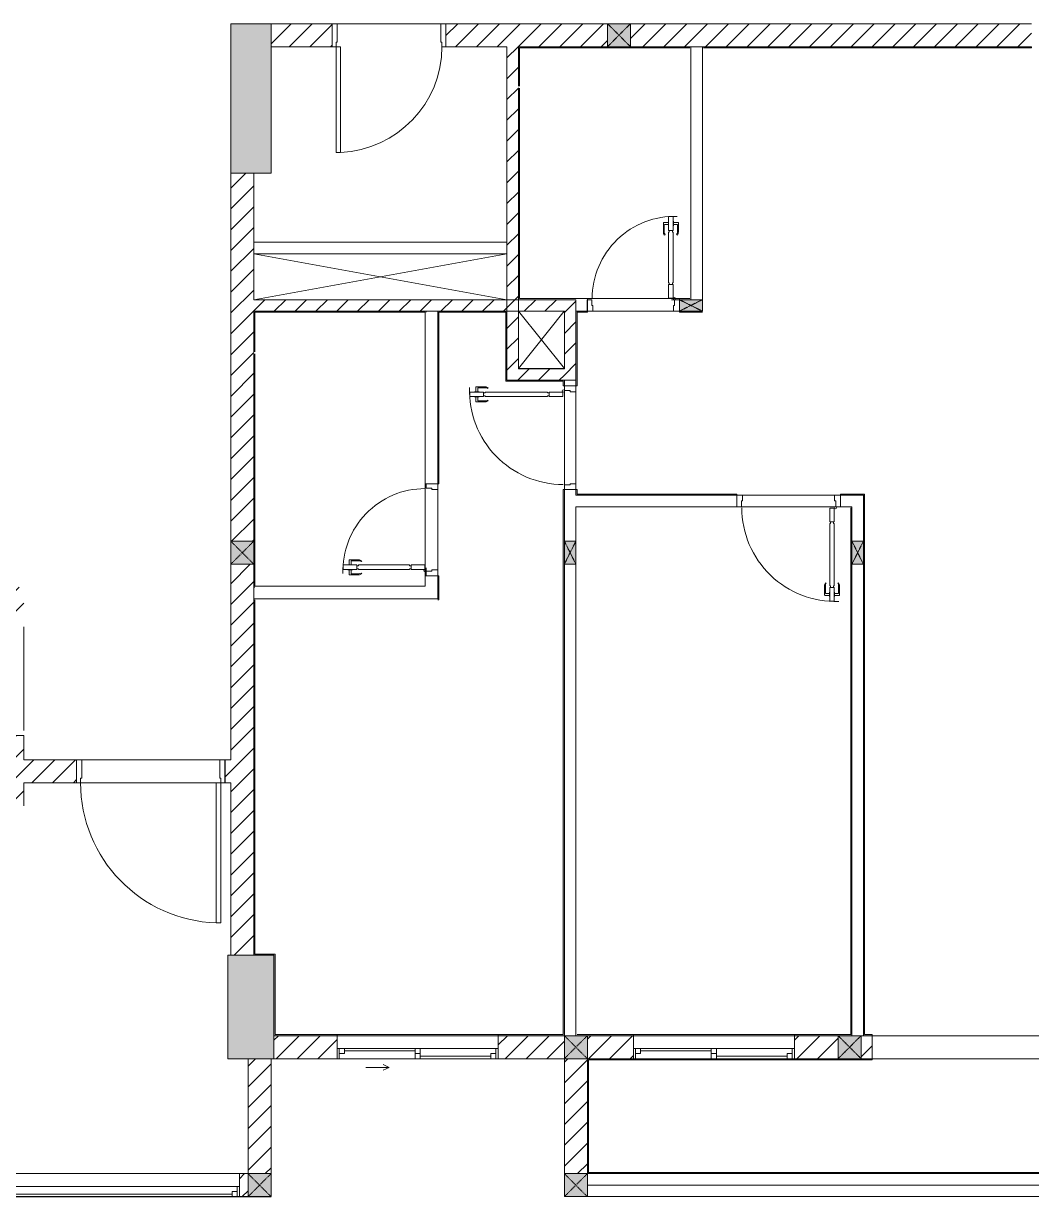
# Model space of a CAD drawing. Header units: millimetres. Extents: x 31499 to 223976, y 3719 to 80291.
# Drawn here: x 178199 to 186959, y 23236 to 33537 of the extents above; entities that cross this region are included whole.
import ezdxf

# ---------------------------------------------------------------- set-up
doc = ezdxf.new("R2010")
doc.units = ezdxf.units.MM
doc.linetypes.add('IMPORT-Dash _2_', pattern=[6, 3, -3])
for name, color, linetype, lineweight in [('0-2', 170, 'Continuous', 9), ('A-DETL-GENF-7', 170, 'Continuous', 9), ('A-DETL-THIN-1', 170, 'Continuous', 9), ('A-DOOR-2', 170, 'Continuous', 9), ('A-DOOR-FRAM-2', 170, 'Continuous', 9), ('A-FLOR-1', 170, 'Continuous', 9), ('A-GLAZ-5', 170, 'Continuous', 9), ('A-WALL-1', 170, 'Continuous', 9), ('A-WALL-PATT-3', 170, 'Continuous', 9), ('A_1404_dwg-1', 170, 'Continuous', 9), ('I-WALL', 170, 'Continuous', 9), ('I-WALL-1', 170, 'Continuous', 9), ('S-COLS-1', 170, 'Continuous', 9), ('S-COLS-12', 170, 'IMPORT-Dash _2_', 9), ('S-COLS-2', 170, 'Continuous', 9), ('S-COLS-4', 170, 'Continuous', 9), ('S-COLS-HDLN-1', 170, 'IMPORT-Dash _2_', 9)]:
    doc.layers.add(name, color=color, linetype=linetype, lineweight=lineweight)
pattern_1 = [(45, (0, 0), (-90.50967, 90.50967), [])]

# ---------------------------------------------------------------- blocks, each defined once
blk = doc.blocks.new('A_1404_dwg_NCV_TKTC_KET CAU_rvt-1-TKTC_MB HOÀN THIỆN SÀN TẦNG 3-4-4819833-KeyPlan-CH2A_Tầng 3 - Tầng 8')
at = {"layer": 'S-COLS-1'}
for points in [[(83378, 32237), (83728, 32237), (83728, 33537), (83378, 33537), (83378, 33295)], [(83753, 24537), (83753, 25437), (83353, 25437), (83353, 24537), (83728, 24537)]]:
    blk.add_hatch(color=256, dxfattribs=at).paths.add_polyline_path(points)
at = {"layer": 'A-FLOR-1'}
for p, q in [((85778, 31137), (83578, 31137)), ((86278, 30538), (85878, 30538)), ((83293, 26937), (82073, 26937)), ((83378, 24535), (83528, 24535)), ((83727, 24535), (86278, 24535)), ((77103, 23335), (83728, 23335)), ((86478, 23337), (91653, 23337))]:
    blk.add_line(p, q, dxfattribs=at)
at = {"layer": 'S-COLS-2', "flags": 128}
blk.add_lwpolyline([(83728, 33537), (83378, 33537), (83378, 32237), (83728, 32237)], close=True, dxfattribs=at)
blk.add_lwpolyline([(83578, 25437), (83353, 25437), (83353, 24537), (83753, 24537), (83753, 24737)], dxfattribs=at)
blk = doc.blocks.new('A_1404_dwg_DOOR_CW_01 CANH MO-PANEL KINH - DIW_01-900x2200-CỬA GỖ VÂN LAMINATE-553393-TKTC_MB HOÀN THIỆN SÀN TẦNG 3-4-4819840-KeyPlan-CH2A_Tầng 3 - Tầng 8')
at = {"layer": 'A-DETL-GENF-7'}
for p, q in [((46582, 38482), (46582, 38521)), ((46582, 38438), (46582, 38399)), ((46666, 38525), (46586, 38525)), ((46599, 38482), (46599, 38513)), ((46599, 38438), (46599, 38407)), ((46603, 38517), (46666, 38517)), ((46691, 38517), (46687, 38511)), ((46666, 38395), (46586, 38395)), ((46603, 38403), (46666, 38403)), ((46691, 38404), (46687, 38410))]:
    blk.add_line(p, q, dxfattribs=at)
at = {"layer": 'A-DETL-GENF-7', "flags": 128}
for points in [[(46531, 38440), (46531, 38480), (46651, 38480), (46651, 38440)], [(46610, 38482), (46610, 38480), (46571, 38480), (46571, 38482)], [(46610, 38438), (46610, 38440), (46571, 38440), (46571, 38438)], [(47207, 38474), (47207, 38480), (46665, 38480), (46665, 38474), (46651, 38474), (46651, 38446), (46665, 38446), (46665, 38440), (47207, 38440), (47207, 38446), (47221, 38446), (47221, 38474)], [(47221, 38480), (47221, 38440), (47341, 38440), (47341, 38480)]]:
    blk.add_lwpolyline(points, close=True, dxfattribs=at)
at = {"layer": 'A-DETL-GENF-7'}
blk.add_circle((47343, 38430), 10, dxfattribs=at)
for centre, radius, start, end in [((47343, 38430), 814, 90, 182), ((46586, 38521), 4, 90, 180), ((46603, 38513), 4, 90, 180), ((46666, 38480), 45, 55, 90), ((46666, 38480), 37, 55, 90), ((46586, 38399), 4, 180, 270), ((46603, 38407), 4, 180, 270), ((46666, 38440), 37, 270, 305), ((46666, 38440), 45, 270, 305)]:
    blk.add_arc(centre, radius, start, end, dxfattribs=at)
at = {"layer": 'A-DOOR-2'}
blk.add_line((47353, 38430), (47353, 38455), dxfattribs=at)
at = {"layer": 'A-DOOR-2', "flags": 128}
for points in [[(47453, 39237), (47453, 39287), (47353, 39287), (47353, 39247), (47403, 39247), (47403, 39237)], [(47453, 38387), (47453, 38437), (47403, 38437), (47403, 38427), (47353, 38427), (47353, 38387)]]:
    blk.add_lwpolyline(points, close=True, dxfattribs=at)
blk = doc.blocks.new('A_1404_dwg_DOOR_CW_01 CANH MO-PANEL KINH - DIW_01-900x2200-CỬA GỖ VÂN LAMINATE-553375-TKTC_MB HOÀN THIỆN SÀN TẦNG 3-4-4819841-KeyPlan-CH2A_Tầng 3 - Tầng 8')
at = {"layer": 'A-DETL-GENF-7'}
for p, q in [((49615, 40124), (49615, 40203)), ((49658, 40207), (49619, 40207)), ((49623, 40186), (49623, 40124)), ((49658, 40190), (49627, 40190)), ((49702, 40207), (49741, 40207)), ((49702, 40190), (49733, 40190)), ((49737, 40186), (49737, 40124)), ((49745, 40124), (49745, 40203)), ((49623, 40098), (49629, 40103)), ((49736, 40098), (49730, 40103))]:
    blk.add_line(p, q, dxfattribs=at)
at = {"layer": 'A-DETL-GENF-7', "flags": 128}
for points in [[(49658, 40179), (49660, 40179), (49660, 40219), (49658, 40219)], [(49700, 40259), (49660, 40259), (49660, 40139), (49700, 40139)], [(49702, 40179), (49700, 40179), (49700, 40219), (49702, 40219)], [(49666, 39583), (49660, 39583), (49660, 40125), (49666, 40125), (49666, 40139), (49694, 40139), (49694, 40125), (49700, 40125), (49700, 39583), (49694, 39583), (49694, 39569), (49666, 39569)], [(49660, 39569), (49700, 39569), (49700, 39449), (49660, 39449)]]:
    blk.add_lwpolyline(points, close=True, dxfattribs=at)
at = {"layer": 'A-DETL-GENF-7'}
blk.add_circle((49710, 39447), 10, dxfattribs=at)
for centre, radius, start, end in [((49710, 39447), 814, 88, 180), ((49619, 40203), 4, 90, 180), ((49627, 40186), 4, 90, 180), ((49733, 40186), 4, 0, 90), ((49741, 40203), 4, 0, 90), ((49660, 40124), 45, 180, 215), ((49660, 40124), 37, 180, 215), ((49700, 40124), 37, 325, 0), ((49700, 40124), 45, 325, 0)]:
    blk.add_arc(centre, radius, start, end, dxfattribs=at)
at = {"layer": 'A-DOOR-2'}
blk.add_line((49710, 39437), (49685, 39437), dxfattribs=at)
at = {"layer": 'A-DOOR-2', "flags": 128}
for points in [[(48853, 39337), (48853, 39437), (48893, 39437), (48893, 39387), (48903, 39387), (48903, 39337)], [(49703, 39337), (49703, 39387), (49713, 39387), (49713, 39437), (49753, 39437), (49753, 39337)]]:
    blk.add_lwpolyline(points, close=True, dxfattribs=at)
blk = doc.blocks.new('A_1404_dwg_DOOR_CW_01 CANH MO-PANEL KINH - DIG_02-800x2200-CỬA NHÔM KÍNH-V57-TKTC_MB HOÀN THIỆN SÀN TẦNG 3-4-4819848-KeyPlan-CH2A_Tầng 3 - Tầng 8')
at = {"layer": 'A-DETL-GENF-7'}
for p, q in [((112414, 58419), (112418, 58413)), ((112440, 58427), (112519, 58427)), ((112502, 58419), (112440, 58419)), ((112506, 58384), (112506, 58415)), ((112523, 58384), (112523, 58423)), ((112414, 58305), (112418, 58312)), ((112502, 58305), (112440, 58305)), ((112506, 58340), (112506, 58309)), ((112523, 58340), (112523, 58301)), ((112440, 58297), (112519, 58297))]:
    blk.add_line(p, q, dxfattribs=at)
at = {"layer": 'A-DETL-GENF-7', "flags": 128}
for points in [[(111985, 58342), (111985, 58382), (111865, 58382), (111865, 58342)], [(111999, 58348), (111999, 58342), (112441, 58342), (112441, 58348), (112455, 58348), (112455, 58376), (112441, 58376), (112441, 58382), (111999, 58382), (111999, 58376), (111985, 58376), (111985, 58348)], [(112575, 58382), (112575, 58342), (112455, 58342), (112455, 58382)], [(112495, 58384), (112495, 58382), (112534, 58382), (112534, 58384)], [(112495, 58340), (112495, 58342), (112534, 58342), (112534, 58340)]]:
    blk.add_lwpolyline(points, close=True, dxfattribs=at)
at = {"layer": 'A-DETL-GENF-7'}
blk.add_circle((111863, 58392), 10, dxfattribs=at)
for centre, radius, start, end in [((111863, 58392), 714, 270, 2), ((112440, 58382), 45, 90, 125), ((112440, 58382), 37, 90, 125), ((112502, 58415), 4, 0, 90), ((112519, 58423), 4, 0, 90), ((112440, 58342), 45, 235, 270), ((112440, 58342), 37, 235, 270), ((112502, 58309), 4, 270, 0), ((112519, 58301), 4, 270, 0)]:
    blk.add_arc(centre, radius, start, end, dxfattribs=at)
at = {"layer": 'A-DOOR-2'}
blk.add_line((111853, 58392), (111853, 58367), dxfattribs=at)
at = {"layer": 'A-DOOR-2', "flags": 128}
for points in [[(111753, 58435), (111753, 58385), (111803, 58385), (111803, 58395), (111853, 58395), (111853, 58435)], [(111753, 57685), (111753, 57635), (111853, 57635), (111853, 57675), (111803, 57675), (111803, 57685)]]:
    blk.add_lwpolyline(points, close=True, dxfattribs=at)
blk = doc.blocks.new('A_1404_dwg_DOOR_CW_01 CANH MO-PANEL KINH - DIG_02-800x2200-CỬA NHÔM KÍNH-401063-TKTC_MB HOÀN THIỆN SÀN TẦNG 3-4-4819842-KeyPlan-CH2A_Tầng 3 - Tầng 8')
at = {"layer": 'A-DETL-GENF-7'}
for p, q in [((112561, 37250), (112561, 37170)), ((112569, 37276), (112575, 37271)), ((112569, 37187), (112569, 37250)), ((112682, 37276), (112676, 37271)), ((112683, 37187), (112683, 37250)), ((112691, 37250), (112691, 37170)), ((112604, 37166), (112565, 37166)), ((112604, 37183), (112573, 37183)), ((112648, 37183), (112679, 37183)), ((112648, 37166), (112687, 37166))]:
    blk.add_line(p, q, dxfattribs=at)
at = {"layer": 'A-DETL-GENF-7', "flags": 128}
for points in [[(112646, 37705), (112606, 37705), (112606, 37825), (112646, 37825)], [(112640, 37691), (112646, 37691), (112646, 37249), (112640, 37249), (112640, 37235), (112612, 37235), (112612, 37249), (112606, 37249), (112606, 37691), (112612, 37691), (112612, 37705), (112640, 37705)], [(112604, 37195), (112606, 37195), (112606, 37155), (112604, 37155)], [(112606, 37115), (112646, 37115), (112646, 37235), (112606, 37235)], [(112648, 37195), (112646, 37195), (112646, 37155), (112648, 37155)]]:
    blk.add_lwpolyline(points, close=True, dxfattribs=at)
at = {"layer": 'A-DETL-GENF-7'}
blk.add_circle((112596, 37827), 10, dxfattribs=at)
for centre, radius, start, end in [((112596, 37827), 714, 268, 0), ((112606, 37250), 45, 145, 180), ((112606, 37250), 37, 145, 180), ((112573, 37187), 4, 180, 270), ((112646, 37250), 37, 0, 35), ((112679, 37187), 4, 270, 0), ((112646, 37250), 45, 0, 35), ((112565, 37170), 4, 180, 270), ((112687, 37170), 4, 270, 0)]:
    blk.add_arc(centre, radius, start, end, dxfattribs=at)
at = {"layer": 'A-DOOR-2'}
blk.add_line((112596, 37837), (112621, 37837), dxfattribs=at)
at = {"layer": 'A-DOOR-2', "flags": 128}
blk.add_lwpolyline([(112553, 37937), (112603, 37937), (112603, 37887), (112593, 37887), (112593, 37837), (112553, 37837)], dxfattribs=at)
blk.add_lwpolyline([(113353, 37937), (113353, 37837), (113313, 37837), (113313, 37887), (113303, 37887), (113303, 37937)], close=True, dxfattribs=at)
blk = doc.blocks.new('A_1404_dwg_G1_SOF - BO TRU - 100x200-745959-TKTC_MB HOÀN THIỆN SÀN TẦNG 3-4-4819847-KeyPlan-CH2A_Tầng 3 - Tầng 8')
at = {"layer": 'S-COLS-1'}
blk.add_hatch(color=256, dxfattribs=at).paths.add_polyline_path([(111053, 40037), (111053, 40237), (110953, 40237), (110953, 40037)])
at = {"layer": 'S-COLS-1', "flags": 128}
blk.add_lwpolyline([(110953, 40037), (111053, 40037), (111053, 40237), (110953, 40237)], close=True, dxfattribs=at)
at = {"layer": 'S-COLS-HDLN-1'}
for p, q in [((110953, 40037), (111053, 40237)), ((111053, 40037), (110953, 40237))]:
    blk.add_line(p, q, dxfattribs=at)
blk = doc.blocks.new('A_1404_dwg_NCV_TKTC_TANG 3 - 4_rvt-1-TKTC_MB HOÀN THIỆN SÀN TẦNG 3-4-4819943-KeyPlan-CH2A_Tầng 3 - Tầng 8')
at = {"layer": 'A-WALL-PATT-3'}
h = blk.add_hatch(color=256, dxfattribs=at)
h.paths.add_polyline_path([(91568, 33327), (91578, 33327), (91578, 33337), (91428, 33337), (91428, 33327)])
h.paths.add_polyline_path([(90338, 33327), (90338, 33337), (87478, 33337), (87478, 33327)])
h = blk.add_hatch(color=256, dxfattribs=at)
h.paths.add_polyline_path([(85188, 28527), (85188, 28737), (85178, 28737), (85178, 28527)])
h.paths.add_polyline_path([(85178, 29537), (85188, 29537), (85188, 31037), (85178, 31037)])
for points in [[(85768, 31027), (85778, 31027), (85778, 31037), (85188, 31037), (85188, 31027)], [(85778, 30427), (85778, 31027), (85768, 31027), (85768, 30427)], [(86268, 30427), (86268, 30437), (85778, 30437), (85778, 30427), (85878, 30427)], [(88878, 24747), (88888, 24747), (88888, 29437), (88878, 29437), (88878, 25215)], [(88768, 24737), (88778, 24737), (88778, 29337), (88768, 29337), (88768, 24747)], [(83588, 25437), (83588, 28527), (83578, 28527), (83578, 25437)], [(83753, 25437), (83763, 25437), (83763, 25447), (83588, 25447), (83588, 25437)], [(83753, 24737), (83763, 24737), (83763, 25437), (83753, 25437), (83753, 24747)], [(86488, 23537), (86488, 24537), (86478, 24537), (86478, 23537)]]:
    blk.add_hatch(color=256, dxfattribs=at).paths.add_polyline_path(points)
h = blk.add_hatch(color=256, dxfattribs=at)
h.paths.add_polyline_path([(86388, 29447), (86388, 29487), (86378, 29487), (86378, 29447)])
h.paths.add_polyline_path([(86388, 30387), (86388, 31037), (86378, 31037), (86378, 30387)])
h = blk.add_hatch(color=256, dxfattribs=at)
h.paths.add_polyline_path([(86388, 31027), (86478, 31027), (86478, 31037), (86388, 31037)])
h.paths.add_polyline_path([(87478, 31027), (87478, 31037), (87278, 31037), (87278, 31027)])
h = blk.add_hatch(color=256, dxfattribs=at)
h.paths.add_polyline_path([(86268, 24737), (86278, 24737), (86278, 29487), (86268, 29487), (86268, 24747)])
h.paths.add_polyline_path([(86268, 30387), (86278, 30387), (86278, 30437), (86268, 30437), (86268, 30427)])
h = blk.add_hatch(color=256, dxfattribs=at)
h.paths.add_polyline_path([(88888, 29437), (88888, 29447), (88678, 29447), (88678, 29437), (88878, 29437)])
h.paths.add_polyline_path([(87778, 29437), (87778, 29447), (86378, 29447), (86378, 29437), (86388, 29437)])
h = blk.add_hatch(color=256, dxfattribs=at)
h.paths.add_polyline_path([(85703, 24737), (86268, 24737), (86268, 24747), (85703, 24747)])
h.paths.add_polyline_path([(83763, 24737), (84303, 24737), (84303, 24747), (83763, 24747)])
h = blk.add_hatch(color=256, dxfattribs=at)
h.paths.add_polyline_path([(86388, 24737), (86878, 24737), (86878, 24747), (86388, 24747)])
h.paths.add_polyline_path([(88757, 24737), (88768, 24737), (88768, 24747), (88278, 24747), (88278, 24737), (88658, 24737)])
h = blk.add_hatch(color=256, dxfattribs=at)
h.paths.add_polyline_path([(88888, 24737), (88953, 24737), (88953, 24747), (88878, 24747), (88878, 24737)])
h.paths.add_polyline_path([(91453, 24737), (91543, 24737), (91543, 24747), (91453, 24747)])
h = blk.add_hatch(color=256, dxfattribs=at)
h.paths.add_polyline_path([(88858, 24527), (88878, 24527), (88878, 24537), (88278, 24537), (88278, 24527), (88658, 24527)])
h.paths.add_polyline_path([(86878, 24527), (86878, 24537), (86488, 24537), (86488, 24527)])
h = blk.add_hatch(color=256, dxfattribs=at)
h.paths.add_polyline_path([(91453, 24527), (91643, 24527), (91643, 24537), (91453, 24537)])
h.paths.add_polyline_path([(88878, 24527), (88953, 24527), (88953, 24537), (88878, 24537), (88878, 24527)])
at = {"layer": 'A-DETL-THIN-1', "flags": 128}
blk.add_lwpolyline([(85778, 31037), (85778, 31137), (85878, 31137)], dxfattribs=at)
at = {"layer": 'A-FLOR-1'}
for p, q in [((87228, 31037), (86528, 31037)), ((86278, 29527), (86278, 30347)), ((86378, 30337), (86378, 29537)), ((85178, 29487), (85178, 28787)), ((87828, 29437), (88628, 29437)), ((88638, 29337), (87818, 29337)), ((83578, 28537), (83578, 28527)), ((86378, 24737), (86388, 24737)), ((88953, 24537), (88878, 24537))]:
    blk.add_line(p, q, dxfattribs=at)
at = {"layer": 'A-FLOR-1', "flags": 128}
blk.add_lwpolyline([(91453, 24737), (88953, 24737), (88953, 24537), (91453, 24537), (91453, 24737), (88953, 24737)], dxfattribs=at)
at = {"layer": 'A-WALL-1'}
for p, q in [((86378, 31137), (86378, 31037)), ((86478, 31037), (86478, 31137)), ((85178, 29537), (85178, 31037)), ((87228, 31037), (86528, 31037)), ((86378, 30437), (86278, 30437)), ((86278, 30437), (86278, 30387)), ((86378, 30387), (86378, 30437)), ((86278, 30387), (86378, 30387)), ((86278, 29527), (86278, 30347)), ((86378, 30337), (86378, 29537)), ((85078, 29537), (85178, 29537)), ((85178, 29487), (85178, 28787)), ((86378, 29487), (86278, 29487)), ((86278, 29487), (86278, 29037)), ((86378, 29447), (86378, 29487)), ((86378, 29437), (86378, 29447)), ((87778, 29437), (86378, 29437)), ((87778, 29337), (87778, 29437)), ((87828, 29437), (88628, 29437)), ((88678, 29437), (88678, 29337)), ((88878, 29437), (88678, 29437)), ((86388, 29337), (87778, 29337)), ((88638, 29337), (87818, 29337)), ((88678, 29337), (88768, 29337)), ((86278, 28837), (86278, 24737)), ((88778, 28837), (88778, 24737)), ((85178, 28737), (85078, 28737)), ((85178, 28637), (85178, 28737)), ((88778, 24737), (88857, 24737))]:
    blk.add_line(p, q, dxfattribs=at)
at = {"layer": 'A-WALL-1', "flags": 128}
for points in [[(87478, 31137), (87478, 33337), (87378, 33337), (87378, 31137)], [(85178, 31037), (85078, 31037), (85078, 31027)], [(86388, 31037), (86378, 31037), (86388, 31037), (86478, 31037)], [(88878, 29037), (88878, 29337), (88878, 29437)], [(86378, 29037), (86378, 29337), (86388, 29337)], [(88768, 29337), (88778, 29337), (88778, 29037)], [(86278, 24737), (86378, 24737), (86378, 28837)], [(88857, 24737), (88878, 24737), (88878, 28837)], [(83588, 28637), (83578, 28637), (83578, 28537), (85178, 28537), (85178, 28637)]]:
    blk.add_lwpolyline(points, dxfattribs=at)
at = {"layer": 'I-WALL'}
for p, q in [((86478, 31147), (87278, 31147)), ((85178, 31037), (85178, 29537)), ((86478, 31037), (86388, 31037)), ((86278, 30387), (86278, 30437)), ((86378, 30437), (86378, 30387)), ((85068, 28737), (85068, 29537)), ((86278, 29037), (86278, 29487)), ((86378, 29487), (86378, 29447)), ((86378, 29437), (87778, 29437)), ((88678, 29437), (88878, 29437)), ((86278, 24737), (86278, 28837)), ((85178, 28737), (85178, 28637)), ((84303, 24747), (85703, 24747)), ((85703, 24737), (84303, 24737)), ((86878, 24747), (88278, 24747)), ((88278, 24737), (86878, 24737)), ((86878, 24537), (88278, 24537)), ((88278, 24527), (86878, 24527)), ((86488, 23547), (91643, 23547)), ((91643, 23537), (86488, 23537))]:
    blk.add_line(p, q, dxfattribs=at)
at = {"layer": 'I-WALL-1'}
for p, q in [((86852, 33337), (86652, 33337)), ((87378, 31137), (87378, 31147)), ((86378, 31037), (86378, 30437)), ((83578, 30667), (83578, 29037)), ((86378, 29447), (86378, 29437)), ((88878, 29437), (88878, 29037)), ((83578, 29037), (83578, 28837)), ((88778, 24737), (88778, 28837)), ((85178, 28637), (85178, 28537)), ((86388, 24737), (86478, 24737)), ((88757, 24537), (88658, 24537))]:
    blk.add_line(p, q, dxfattribs=at)
at = {"layer": 'I-WALL-1', "flags": 128}
for points in [[(86652, 33337), (85888, 33337), (85878, 33337), (85878, 32994)], [(85888, 32994), (85888, 33327), (87368, 33327)], [(87378, 33327), (87378, 33337), (86852, 33337)], [(87488, 33327), (90338, 33327), (90338, 33337), (87478, 33337), (87478, 33327)], [(85878, 32978), (85878, 31137), (85888, 31137), (86378, 31137)], [(86478, 31137), (86478, 31147), (85888, 31147), (85888, 32977)], [(87368, 31147), (87278, 31147), (87278, 31137)], [(85078, 31027), (85078, 31037), (83578, 31037), (83578, 31027), (83578, 30684)], [(83588, 30684), (83588, 31027), (85068, 31027), (85068, 29537), (85078, 29537)], [(86278, 30437), (86268, 30437), (85778, 30437), (85778, 31027), (85778, 31037), (85188, 31037), (85178, 31037)], [(85178, 29537), (85188, 29537), (85188, 31027), (85768, 31027), (85768, 30427), (85778, 30427), (86268, 30427), (86268, 30387), (86278, 30387)], [(86378, 30387), (86388, 30387), (86388, 31027), (86478, 31027), (86478, 31037)], [(87278, 31037), (87278, 31027), (87478, 31027)], [(85078, 28737), (85068, 28737), (85068, 28647), (83588, 28647), (83588, 30667)], [(86278, 29487), (86268, 29487), (86268, 24747), (85703, 24747), (85703, 24737), (86268, 24737), (86278, 24737), (86278, 24737)], [(87778, 29437), (87778, 29447), (86388, 29447), (86388, 29487), (86378, 29487)], [(88878, 28837), (88878, 24747), (88878, 24737), (88953, 24737), (88953, 24747), (88888, 24747), (88888, 29437), (88888, 29447), (88678, 29447), (88678, 29437)], [(88768, 29327), (88768, 24747), (88278, 24747), (88278, 24737), (88658, 24737)], [(88778, 29037), (88778, 29337), (88768, 29337)], [(83578, 28837), (83578, 28637), (83588, 28637)], [(85178, 28527), (85188, 28527), (85188, 28737), (85178, 28737)], [(83578, 28527), (83578, 25437), (83588, 25437), (83753, 25437), (83753, 24737), (83763, 24737), (84303, 24737), (84303, 24747), (83763, 24747), (83763, 25437), (83763, 25447), (83588, 25447), (83588, 28527)], [(86478, 24737), (86878, 24737), (86878, 24747), (86388, 24747)], [(88658, 24737), (88768, 24737), (88778, 24737)], [(88658, 24537), (88278, 24537), (88278, 24527), (88878, 24527), (88878, 24527), (88953, 24527), (88953, 24537)], [(88953, 24537), (88878, 24537), (88878, 24537), (88757, 24537)]]:
    blk.add_lwpolyline(points, dxfattribs=at)
blk.add_lwpolyline([(86878, 24537), (86488, 24537), (86478, 24537), (86478, 23537), (86488, 23537), (86488, 24527), (86878, 24527)], close=True, dxfattribs=at)
for name, p, rotation in [('A_1404_dwg_DOOR_CW_01 CANH MO-PANEL KINH - DIG_02-800x2200-CỬA NHÔM KÍNH-401063-TKTC_MB HOÀN THIỆN SÀN TẦNG 3-4-4819842-KeyPlan-CH2A_Tầng 3 - Tầng 8', (199830, 68974), 180), ('A_1404_dwg_G1_SOF - BO TRU - 100x200-745959-TKTC_MB HOÀN THIỆN SÀN TẦNG 3-4-4819847-KeyPlan-CH2A_Tầng 3 - Tầng 8', (47241, 142090), 270), ('A_1404_dwg_DOOR_CW_01 CANH MO-PANEL KINH - DIW_01-900x2200-CỬA GỖ VÂN LAMINATE-553375-TKTC_MB HOÀN THIỆN SÀN TẦNG 3-4-4819841-KeyPlan-CH2A_Tầng 3 - Tầng 8', (125715, -19366), 90), ('A_1404_dwg_DOOR_CW_01 CANH MO-PANEL KINH - DIG_02-800x2200-CỬA NHÔM KÍNH-V57-TKTC_MB HOÀN THIỆN SÀN TẦNG 3-4-4819848-KeyPlan-CH2A_Tầng 3 - Tầng 8', (196930, 87172), 180), ('A_1404_dwg_DOOR_CW_01 CANH MO-PANEL KINH - DIW_01-900x2200-CỬA GỖ VÂN LAMINATE-553393-TKTC_MB HOÀN THIỆN SÀN TẦNG 3-4-4819840-KeyPlan-CH2A_Tầng 3 - Tầng 8', (127065, -18016), 90)]:
    blk.add_blockref(name, p, dxfattribs=dict(rotation=rotation))
for p in [(-24675, -11200), (-22175, -11200)]:
    blk.add_blockref('A_1404_dwg_G1_SOF - BO TRU - 100x200-745959-TKTC_MB HOÀN THIỆN SÀN TẦNG 3-4-4819847-KeyPlan-CH2A_Tầng 3 - Tầng 8', p)
blk = doc.blocks.new('A_1404_dwg_1_FAMILY RVT - W01-WxH 1400x1400xmm-V2-TKTC_MB HOÀN THIỆN SÀN TẦNG 3-4-4819951-KeyPlan-CH2A_Tầng 3 - Tầng 8')
at = {"layer": 'A-GLAZ-5'}
for p, q in [((86878, 24737), (86878, 24537)), ((88278, 24537), (88278, 24737)), ((86897, 24537), (86897, 24626)), ((87600, 24626), (87600, 24537)), ((88259, 24537), (88259, 24626)), ((87555, 24604), (86941, 24604)), ((87555, 24581), (87600, 24581)), ((88214, 24559), (87600, 24559))]:
    blk.add_line(p, q, dxfattribs=at)
at = {"layer": 'A-GLAZ-5', "flags": 128}
for points in [[(87555, 24626), (86941, 24626), (86878, 24626)], [(86897, 24581), (86941, 24581), (86941, 24626)], [(88278, 24626), (88259, 24626), (87600, 24626), (87555, 24626), (87555, 24537)], [(88214, 24537), (88214, 24581), (88259, 24581)]]:
    blk.add_lwpolyline(points, dxfattribs=at)
blk = doc.blocks.new('A_1404_dwg_1_FAMILY RVT - W01-WxH 1400x6000-587637-TKTC_MB HOÀN THIỆN SÀN TẦNG 3-4-4819964-KeyPlan-CH2A_Tầng 3 - Tầng 8')
at = {"layer": 'A-GLAZ-5'}
for p, q in [((77472, 23337), (77472, 23426)), ((80430, 23404), (77516, 23404)), ((83434, 23337), (83434, 23426)), ((80430, 23382), (80475, 23382)), ((80475, 23337), (80430, 23337)), ((83389, 23360), (80475, 23360)), ((79054, 23261), (78851, 23261))]:
    blk.add_line(p, q, dxfattribs=at)
at = {"layer": 'A-GLAZ-5', "flags": 128}
for points in [[(83453, 23337), (83453, 23537), (77453, 23537), (77453, 23337), (83453, 23337), (83389, 23337)], [(83453, 23426), (83434, 23426), (80475, 23426), (80430, 23426), (77516, 23426), (77453, 23426)], [(80430, 23426), (80430, 23337), (77472, 23337), (77453, 23337)], [(77472, 23382), (77516, 23382), (77516, 23426)], [(80475, 23426), (80475, 23337), (83389, 23337), (83389, 23382), (83434, 23382)], [(79003, 23236), (79054, 23261), (79003, 23287)]]:
    blk.add_lwpolyline(points, dxfattribs=at)
blk = doc.blocks.new('A_1404_dwg_1_FAMILY RVT - W01-WxH 1400x1400xmm-389822-TKTC_MB HOÀN THIỆN SÀN TẦNG 3-4-V116-KeyPlan-CH2A_Tầng 3 - Tầng 8')
at = {"layer": 'A-GLAZ-5'}
for p, q in [((53453, 67435), (53253, 67435)), ((53453, 67416), (53364, 67416)), ((53430, 67372), (53430, 66758)), ((53408, 66713), (53408, 66758)), ((53453, 66758), (53453, 66713)), ((53386, 66713), (53386, 66099)), ((53529, 66487), (53529, 66284)), ((53453, 66054), (53364, 66054))]:
    blk.add_line(p, q, dxfattribs=at)
at = {"layer": 'A-GLAZ-5', "flags": 128}
for points in [[(53253, 66035), (53453, 66035), (53453, 67435), (53453, 67372)], [(53364, 67435), (53364, 67416), (53364, 66758), (53364, 66713), (53364, 66099), (53364, 66035)], [(53364, 66758), (53453, 66758), (53453, 67372), (53408, 67372), (53408, 67416)], [(53364, 66713), (53453, 66713), (53453, 66054), (53453, 66035)], [(53554, 66436), (53529, 66487), (53503, 66436)], [(53408, 66054), (53408, 66099), (53364, 66099)]]:
    blk.add_lwpolyline(points, dxfattribs=at)
blk = doc.blocks.new('A_1404_dwg_FD_02 - FD_03 - FD_03-KY THUAT-900x2200mm-728564-TKTC_MB HOÀN THIỆN SÀN TẦNG 3-4-4819966-KeyPlan-CH2A_Tầng 3 - Tầng 8')
at = {"layer": 'A-DETL-GENF-7', "flags": 128}
blk.add_lwpolyline([(84293, 32417), (84293, 33337), (84333, 33337), (84333, 32417)], close=True, dxfattribs=at)
at = {"layer": 'A-DETL-GENF-7'}
blk.add_arc((84293, 33337), 920, 272.4919, 0, dxfattribs=at)
at = {"layer": 'A-DOOR-FRAM-2', "flags": 128}
for points in [[(84293, 33377), (84303, 33377), (84303, 33537), (84258, 33537), (84258, 33337), (84293, 33337)], [(85213, 33377), (85213, 33337), (85248, 33337), (85248, 33537), (85203, 33537), (85203, 33377)]]:
    blk.add_lwpolyline(points, close=True, dxfattribs=at)
blk = doc.blocks.new('A_1404_dwg_FD_01 - FD_01-1200x2200mm-1787918-TKTC_MB HOÀN THIỆN SÀN TẦNG 3-4-4819968-KeyPlan-CH2A_Tầng 3 - Tầng 8')
at = {"layer": 'A-DETL-GENF-7', "flags": 128}
blk.add_lwpolyline([(122123, 36950), (120903, 36950), (120903, 36910), (122123, 36910)], close=True, dxfattribs=at)
at = {"layer": 'A-DETL-GENF-7'}
blk.add_arc((120903, 36950), 1220, 270, 358.1211, dxfattribs=at)
at = {"layer": 'A-DOOR-FRAM-2', "flags": 128}
for points in [[(120863, 36940), (120703, 36940), (120703, 36985), (120903, 36985), (120903, 36950), (120863, 36950)], [(120903, 35730), (120903, 35695), (120703, 35695), (120703, 35740), (120863, 35740), (120863, 35730)]]:
    blk.add_lwpolyline(points, close=True, dxfattribs=at)
blk = doc.blocks.new('A_1404_dwg_G1_SOF - BO TRU - 200x200-3054293-TKTC_MB HOÀN THIỆN SÀN TẦNG 3-4-4819986-KeyPlan-CH2A_Tầng 3 - Tầng 8')
at = {"layer": 'S-COLS-12'}
blk.add_hatch(color=256, dxfattribs=at).paths.add_polyline_path([(42403, 17237), (42403, 17437), (42203, 17437), (42203, 17237)])
at = {"layer": 'S-COLS-4', "flags": 128}
blk.add_lwpolyline([(42403, 17437), (42203, 17437), (42203, 17237), (42403, 17237)], close=True, dxfattribs=at)
at = {"layer": 'S-COLS-HDLN-1'}
for p, q in [((42403, 17437), (42203, 17237)), ((42203, 17437), (42403, 17237))]:
    blk.add_line(p, q, dxfattribs=at)
blk = doc.blocks.new('A_1404_dwg_G1_SOF - BO TRU - 200x200-V18-TKTC_MB HOÀN THIỆN SÀN TẦNG 3-4-4819997-KeyPlan-CH2A_Tầng 3 - Tầng 8')
at = {"layer": 'S-COLS-12'}
blk.add_hatch(color=256, dxfattribs=at).paths.add_polyline_path([(86388, 24537), (86478, 24537), (86478, 24737), (86278, 24737), (86278, 24537), (86313, 24537)])
at = {"layer": 'S-COLS-4', "flags": 128}
blk.add_lwpolyline([(86378, 24737), (86278, 24737), (86278, 24537), (86478, 24537), (86478, 24737)], dxfattribs=at)
at = {"layer": 'S-COLS-HDLN-1'}
for p, q in [((86478, 24737), (86278, 24537)), ((86278, 24737), (86478, 24537))]:
    blk.add_line(p, q, dxfattribs=at)
blk = doc.blocks.new('A_1404_dwg_G1_SOF - BO TRU - 200x200-V12-TKTC_MB HOÀN THIỆN SÀN TẦNG 3-4-4819991-KeyPlan-CH2A_Tầng 3 - Tầng 8')
at = {"layer": 'S-COLS-12'}
blk.add_hatch(color=256, dxfattribs=at).paths.add_polyline_path([(42053, 20337), (42053, 20537), (41853, 20537), (41853, 20337)])
at = {"layer": 'S-COLS-4', "flags": 128}
blk.add_lwpolyline([(42053, 20337), (42053, 20537), (41853, 20537), (41853, 20337)], dxfattribs=at)
at = {"layer": 'S-COLS-HDLN-1'}
for p, q in [((42053, 20537), (41853, 20337)), ((41853, 20537), (42053, 20337))]:
    blk.add_line(p, q, dxfattribs=at)
blk = doc.blocks.new('A_1404_dwg_G1_SOF - BO TRU - 200x200-V8-TKTC_MB HOÀN THIỆN SÀN TẦNG 3-4-4819987-KeyPlan-CH2A_Tầng 3 - Tầng 8')
at = {"layer": 'S-COLS-12'}
blk.add_hatch(color=256, dxfattribs=at).paths.add_polyline_path([(44652, 28837), (44653, 28837), (44652, 29037), (44453, 29037), (44453, 28837)])
at = {"layer": 'S-COLS-4', "flags": 128}
blk.add_lwpolyline([(44653, 29037), (44453, 29037), (44453, 28837), (44653, 28837)], dxfattribs=at)
at = {"layer": 'S-COLS-HDLN-1'}
for p, q in [((44653, 29037), (44453, 28837)), ((44453, 29037), (44653, 28837))]:
    blk.add_line(p, q, dxfattribs=at)
blk = doc.blocks.new('A_1404_dwg_G1_SOF - BO TRU - 200x200-V10-TKTC_MB HOÀN THIỆN SÀN TẦNG 3-4-4819989-KeyPlan-CH2A_Tầng 3 - Tầng 8')
at = {"layer": 'S-COLS-12'}
blk.add_hatch(color=256, dxfattribs=at).paths.add_polyline_path([(49053, 61637), (49153, 61638), (49153, 61837), (48953, 61837), (48953, 61637)])
at = {"layer": 'S-COLS-4'}
for p, q in [((48953, 61837), (48953, 61637)), ((49153, 61637), (49153, 61837))]:
    blk.add_line(p, q, dxfattribs=at)
at = {"layer": 'S-COLS-HDLN-1'}
for p, q in [((49153, 61837), (48953, 61637)), ((48953, 61837), (49153, 61637))]:
    blk.add_line(p, q, dxfattribs=at)
blk = doc.blocks.new('A_1404_dwg-4819832-KeyPlan-CH2A_Tầng 3 - Tầng 8')
at = {"layer": 'A-WALL-PATT-3'}
h = blk.add_hatch(dxfattribs=at)
h.set_pattern_fill('FP_31', color=256, style=0, pattern_type=2)
h.set_pattern_definition(pattern_1)
h.paths.add_polyline_path([(86652, 33337), (86652, 33537), (85248, 33537), (85248, 33337), (86313, 33337)])
h.paths.add_polyline_path([(91578, 33337), (91578, 33537), (91428, 33537), (91428, 33337)])
h.paths.add_polyline_path([(83728, 33337), (84258, 33337), (84258, 33537), (83728, 33537)])
h.paths.add_polyline_path([(86852, 33337), (90338, 33337), (90338, 33537), (86852, 33537)])
h = blk.add_hatch(dxfattribs=at)
h.set_pattern_fill('FP_31', color=256, style=0, pattern_type=2)
h.set_pattern_definition(pattern_1)
h.paths.add_polyline_path([(85778, 31137), (85878, 31137), (85878, 33337), (85778, 33337), (85778, 32237)])
h = blk.add_hatch(dxfattribs=at)
h.set_pattern_fill('FP_31', color=256, style=0, pattern_type=2)
h.set_pattern_definition(pattern_1)
h.paths.add_polyline_path([(83378, 25437), (83578, 25437), (83578, 28837), (83378, 28837), (83378, 26937)])
h.paths.add_polyline_path([(83578, 29037), (83578, 32237), (83378, 32237), (83382, 29037)])
h = blk.add_hatch(dxfattribs=at)
h.set_pattern_fill('FP_31', color=256, style=0, pattern_type=2)
h.set_pattern_definition(pattern_1)
h.paths.add_polyline_path([(85878, 31037), (85878, 31137), (83578, 31137), (83578, 31037), (85778, 31037)])
h = blk.add_hatch(dxfattribs=at)
h.set_pattern_fill('FP_31', color=256, style=0, pattern_type=2)
h.set_pattern_definition(pattern_1)
h.paths.add_polyline_path([(86278, 31037), (86278, 31137), (85878, 31137), (85878, 31037)])
h = blk.add_hatch(dxfattribs=at)
h.set_pattern_fill('FP_31', color=256, style=0, pattern_type=2)
h.set_pattern_definition(pattern_1)
h.paths.add_polyline_path([(86378, 30437), (86378, 31137), (86278, 31137), (86278, 30437), (86313, 30437)])
h = blk.add_hatch(dxfattribs=at)
h.set_pattern_fill('FP_31', color=256, style=0, pattern_type=2)
h.set_pattern_definition(pattern_1)
h.paths.add_polyline_path([(85878, 30437), (85878, 31037), (85778, 31037), (85778, 30437)])
h = blk.add_hatch(dxfattribs=at)
h.set_pattern_fill('FP_31', color=256, style=0, pattern_type=2)
h.set_pattern_definition(pattern_1)
h.paths.add_polyline_path([(86268, 30437), (86278, 30437), (86278, 30537), (85878, 30537), (85878, 30437)])
h = blk.add_hatch(dxfattribs=at)
h.set_pattern_fill('FP_31', color=256, style=0, pattern_type=2)
h.set_pattern_definition(pattern_1)
h.paths.add_polyline_path([(81578, 26737), (81578, 27347), (81378, 27347), (81378, 26737)])
h.paths.add_polyline_path([(81378, 28337), (81578, 28337), (81578, 28637), (81378, 28637), (81378, 28437)])
h = blk.add_hatch(dxfattribs=at)
h.set_pattern_fill('FP_31', color=256, style=0, pattern_type=2)
h.set_pattern_definition(pattern_1)
h.paths.add_polyline_path([(83328, 26937), (83378, 26937), (83378, 27137), (83328, 27137)])
h.paths.add_polyline_path([(82038, 26937), (82038, 27137), (81578, 27137), (81578, 26937)])
h = blk.add_hatch(dxfattribs=at)
h.set_pattern_fill('FP_31', color=256, style=0, pattern_type=2)
h.set_pattern_definition(pattern_1)
h.paths.add_polyline_path([(83763, 24537), (84303, 24537), (84303, 24737), (83753, 24737), (83753, 24537)])
h.paths.add_polyline_path([(86278, 24537), (86278, 24737), (85703, 24737), (85703, 24537), (86268, 24537)])
h = blk.add_hatch(dxfattribs=at)
h.set_pattern_fill('FP_31', color=256, style=0, pattern_type=2)
h.set_pattern_definition(pattern_1)
h.paths.add_polyline_path([(91553, 24537), (91553, 24737), (91453, 24737), (91453, 24537), (91543, 24537)])
h.paths.add_polyline_path([(86478, 24537), (86878, 24537), (86878, 24737), (86478, 24737)])
h.paths.add_polyline_path([(88278, 24537), (88658, 24537), (88658, 24737), (88278, 24737)])
h.paths.add_polyline_path([(88858, 24537), (88953, 24538), (88953, 24737), (88858, 24737), (88858, 24538)])
h = blk.add_hatch(dxfattribs=at)
h.set_pattern_fill('FP_31', color=256, style=0, pattern_type=2)
h.set_pattern_definition(pattern_1)
h.paths.add_polyline_path([(83728, 23537), (83728, 24537), (83528, 24537), (83528, 23537)])
h = blk.add_hatch(dxfattribs=at)
h.set_pattern_fill('FP_31', color=256, style=0, pattern_type=2)
h.set_pattern_definition(pattern_1)
h.paths.add_polyline_path([(86478, 23537), (86478, 24537), (86278, 24537), (86278, 23537), (86313, 23537)])
h = blk.add_hatch(dxfattribs=at)
h.set_pattern_fill('FP_31', color=256, style=0, pattern_type=2)
h.set_pattern_definition(pattern_1)
h.paths.add_polyline_path([(83528, 23337), (83528, 23537), (83453, 23537), (83453, 23337)])
h.paths.add_polyline_path([(77453, 23337), (77453, 23537), (77303, 23537), (77303, 23337)])
at = {"layer": '0-2', "flags": 128}
for points in [[(83578, 31537), (85778, 31137), (83578, 31137), (85778, 31537)], [(86277, 31037), (85878, 30538), (86278, 30538), (85879, 31037)]]:
    blk.add_lwpolyline(points, dxfattribs=at)
at = {"layer": 'A-FLOR-1'}
for p, q in [((84303, 33537), (85203, 33537)), ((81578, 28292), (81578, 27392)), ((82083, 27137), (83283, 27137))]:
    blk.add_line(p, q, dxfattribs=at)
at = {"layer": 'A-WALL-1'}
for p, q in [((83728, 33537), (83728, 33337)), ((90338, 33537), (86852, 33537)), ((83578, 32237), (83378, 32237)), ((83378, 32237), (83378, 29037)), ((83578, 31637), (85778, 31637)), ((85778, 31537), (83578, 31537)), ((85778, 31037), (85778, 30437)), ((83378, 25437), (83578, 25437)), ((83753, 24737), (83753, 24537)), ((83728, 24537), (83528, 24537)), ((83728, 23537), (83728, 24537)), ((83753, 24537), (84303, 24537)), ((86478, 23437), (91653, 23437)), ((83453, 23337), (83528, 23337)), ((91653, 23337), (86478, 23337))]:
    blk.add_line(p, q, dxfattribs=at)
at = {"layer": 'A-WALL-1', "flags": 128}
for points in [[(83728, 33337), (84258, 33337), (84258, 33537), (83728, 33537)], [(86652, 33537), (85248, 33537), (85248, 33337), (85778, 33337), (85778, 31137)], [(86378, 31137), (83578, 31137), (83578, 32237)], [(85778, 31037), (86278, 31037), (86278, 30537), (85878, 30537), (85878, 31137)], [(83378, 28837), (83378, 27137), (83328, 27137), (83328, 26937), (83378, 26937), (83378, 25437)], [(81578, 26737), (81578, 26937), (82038, 26937), (82038, 27137), (81578, 27137), (81578, 27347), (81378, 27347), (81378, 27137), (80978, 27137), (80978, 26737), (79878, 26737), (79878, 27347), (79778, 27347), (79778, 26737), (78152, 26737), (78152, 28437), (79778, 28437), (79778, 28337), (79878, 28337), (79878, 28437), (80153, 28437)], [(83528, 24537), (83528, 23537), (83453, 23537)], [(85703, 24537), (86278, 24537), (86278, 23537)]]:
    blk.add_lwpolyline(points, dxfattribs=at)
for name, p in [('A_1404_dwg_NCV_TKTC_KET CAU_rvt-1-TKTC_MB HOÀN THIỆN SÀN TẦNG 3-4-4819833-KeyPlan-CH2A_Tầng 3 - Tầng 8', (0, 0)), ('A_1404_dwg_NCV_TKTC_TANG 3 - 4_rvt-1-TKTC_MB HOÀN THIỆN SÀN TẦNG 3-4-4819943-KeyPlan-CH2A_Tầng 3 - Tầng 8', (0, 0)), ('A_1404_dwg_FD_02 - FD_03 - FD_03-KY THUAT-900x2200mm-728564-TKTC_MB HOÀN THIỆN SÀN TẦNG 3-4-4819966-KeyPlan-CH2A_Tầng 3 - Tầng 8', (0, 0)), ('A_1404_dwg_G1_SOF - BO TRU - 200x200-V12-TKTC_MB HOÀN THIỆN SÀN TẦNG 3-4-4819991-KeyPlan-CH2A_Tầng 3 - Tầng 8', (44800, 13000)), ('A_1404_dwg_G1_SOF - BO TRU - 200x200-V8-TKTC_MB HOÀN THIỆN SÀN TẦNG 3-4-4819987-KeyPlan-CH2A_Tầng 3 - Tầng 8', (38925, 0)), ('A_1404_dwg_G1_SOF - BO TRU - 200x200-V18-TKTC_MB HOÀN THIỆN SÀN TẦNG 3-4-4819997-KeyPlan-CH2A_Tầng 3 - Tầng 8', (0, 0)), ('A_1404_dwg_1_FAMILY RVT - W01-WxH 1400x1400xmm-V2-TKTC_MB HOÀN THIỆN SÀN TẦNG 3-4-4819951-KeyPlan-CH2A_Tầng 3 - Tầng 8', (0, 0)), ('A_1404_dwg_G1_SOF - BO TRU - 200x200-V10-TKTC_MB HOÀN THIỆN SÀN TẦNG 3-4-4819989-KeyPlan-CH2A_Tầng 3 - Tầng 8', (39705, -37100)), ('A_1404_dwg_1_FAMILY RVT - W01-WxH 1400x6000-587637-TKTC_MB HOÀN THIỆN SÀN TẦNG 3-4-4819964-KeyPlan-CH2A_Tầng 3 - Tầng 8', (0, 0)), ('A_1404_dwg_G1_SOF - BO TRU - 200x200-3054293-TKTC_MB HOÀN THIỆN SÀN TẦNG 3-4-4819986-KeyPlan-CH2A_Tầng 3 - Tầng 8', (41325, 6100)), ('A_1404_dwg_G1_SOF - BO TRU - 200x200-3054293-TKTC_MB HOÀN THIỆN SÀN TẦNG 3-4-4819986-KeyPlan-CH2A_Tầng 3 - Tầng 8', (44075, 6100))]:
    blk.add_blockref(name, p)
for name, p, rotation in [('A_1404_dwg_FD_01 - FD_01-1200x2200mm-1787918-TKTC_MB HOÀN THIỆN SÀN TẦNG 3-4-4819968-KeyPlan-CH2A_Tầng 3 - Tầng 8', (46342, 147840), 270), ('A_1404_dwg_1_FAMILY RVT - W01-WxH 1400x1400xmm-389822-TKTC_MB HOÀN THIỆN SÀN TẦNG 3-4-V116-KeyPlan-CH2A_Tầng 3 - Tầng 8', (18267, 77990), 270.0000000000001)]:
    blk.add_blockref(name, p, dxfattribs=dict(rotation=rotation))

msp = doc.modelspace()

# ---------------------------------------------------------------- block references
at = {"layer": 'A_1404_dwg-1'}
msp.add_blockref('A_1404_dwg-4819832-KeyPlan-CH2A_Tầng 3 - Tầng 8', (96621.6, 0), dxfattribs=at)

doc.saveas('drawing.dxf')
